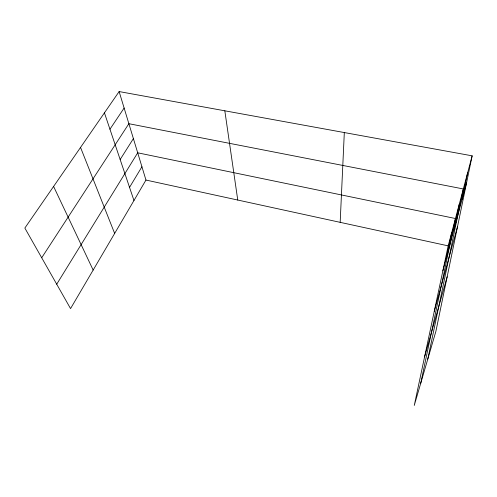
<?xml version="1.0" encoding="UTF-8"?>
<svg xmlns="http://www.w3.org/2000/svg" width="497" height="497" viewBox="0 0 497 497"><rect width="100%" height="100%" fill="white"/><g stroke="black" fill="none" stroke-linecap="round" stroke-linejoin="round"><path stroke-width="0.75" d="M340.172 222.345L344.315 132.562M472.15 155.828L435.888 331.337L414.262 405.434L448.17 245.86L472.15 155.828L119.131 91.566L24.85 228.061L70.549 308.6L145.963 180.057L119.131 91.566M427.768 359.157L463.328 188.953L128.872 123.703L41.705 257.763M462.111 199.334L467.609 172.875M420.679 383.442L455.451 218.525L137.7 152.803L56.714 284.209M453.848 230.043L459.284 204.149M446.362 257.85L451.717 232.559M442.864 270.834L466.627 182.554M434.254 311.346L457.551 226.483M424.568 356.927L447.163 276.779M129.537 187.375L141.931 166.756M120.156 159.531L133.395 138.601M109.949 129.22L124.126 108.042M145.963 180.057L448.17 245.86M53.595 186.443L93.156 270.064M80.539 147.435L114.652 233.428M104.432 112.85L133.96 200.508M224.824 110.806L237.752 200.042"/></g></svg>
